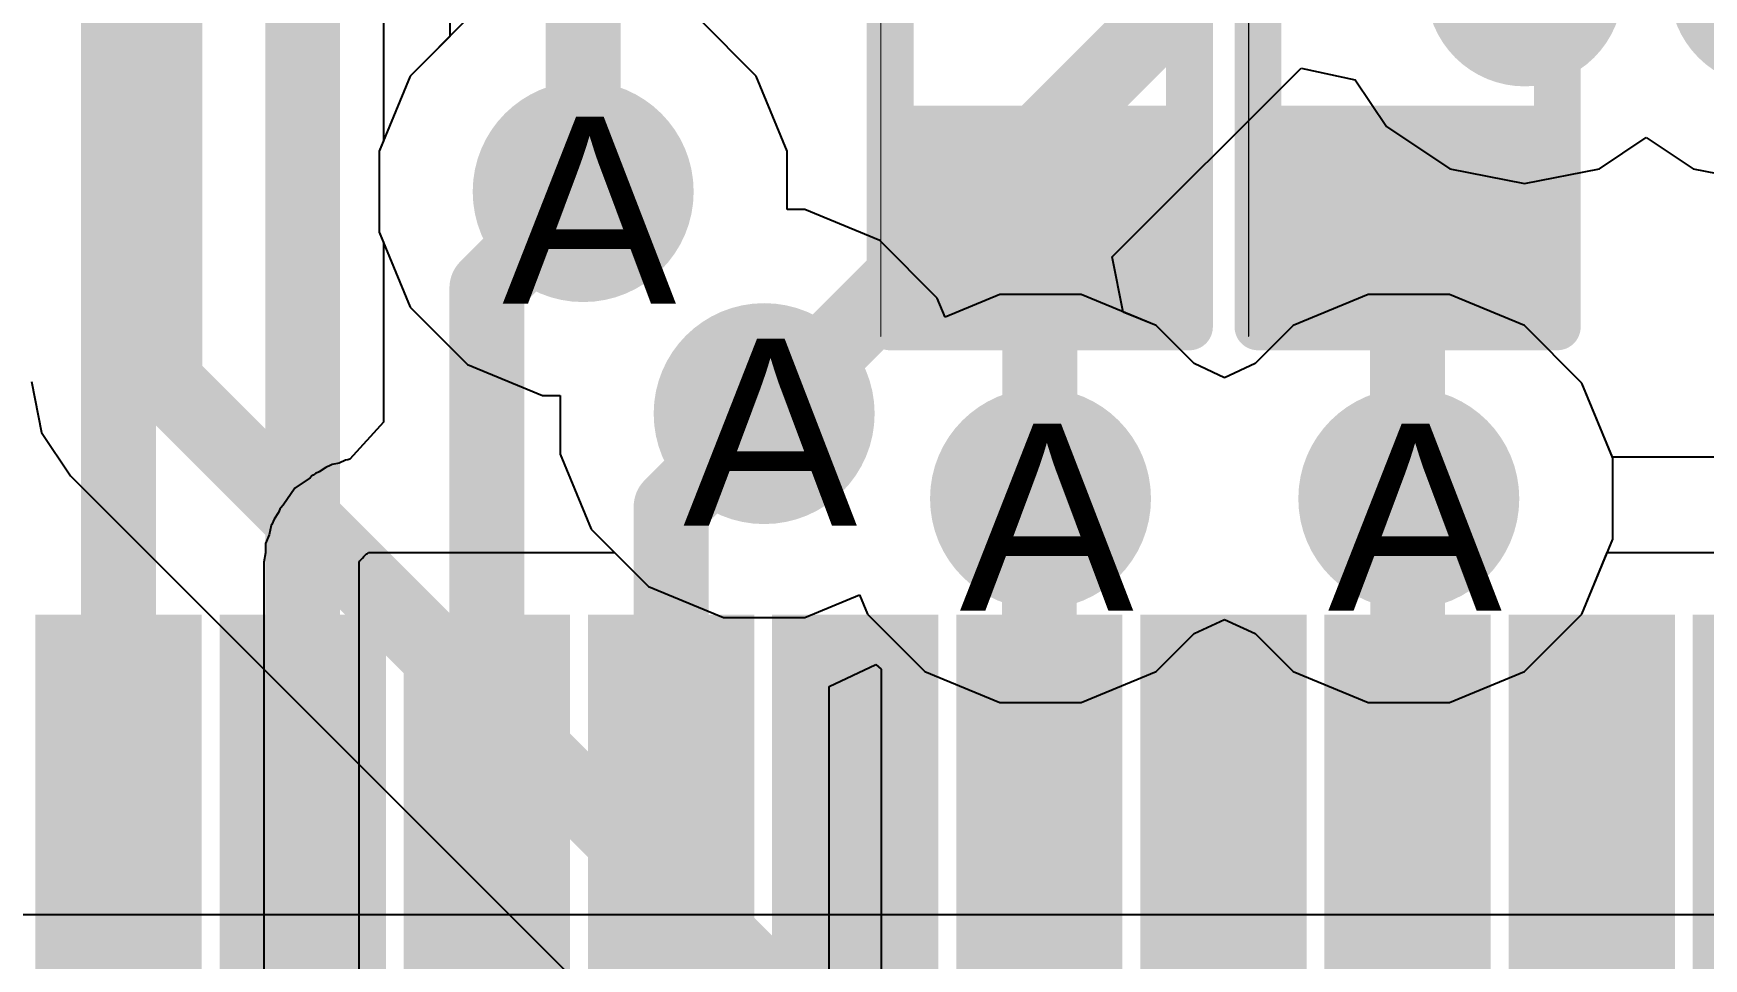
# Model space of a CAD drawing. Header units: inches. Extents: x 0 to 5271, y 0 to 5417.
# Drawn here: x 50.053 to 54.588, y 79.542 to 82.055 of the extents above; entities that cross this region are included whole.
import ezdxf

# ---------------------------------------------------------------- set-up
doc = ezdxf.new("R2010")
doc.units = ezdxf.units.IN
for name, color, linetype in [('Bottom Layer', 5, 'Continuous'), ('Bottom Overlay', 54, 'Continuous'), ('Bottom Paste', 16, 'Continuous'), ('Bottom Solder', 6, 'Continuous'), ('Drill Drawing', 1, 'Continuous'), ('L2_GND1', 16, 'Continuous'), ('L3_SIG1', 76, 'Continuous'), ('L4_PWR', 90, 'Continuous'), ('L5_GND2', 156, 'Continuous'), ('L6_SIG2', 130, 'Continuous'), ('L7_GND3', 216, 'Continuous'), ('Top Layer', 1, 'Continuous'), ('Top Paste', 8, 'Continuous'), ('Top Solder', 216, 'Continuous'), ('Via Holes', 16, 'Continuous')]:
    doc.layers.add(name, color=color, linetype=linetype)
doc.styles.add('Arial', font='', dxfattribs={"height": 0.2})
doc.styles.get('Arial').set_extended_font_data('Arial')

# ---------------------------------------------------------------- blocks, each defined once
blk = doc.blocks.new('AS0B826_S78B_7H_23')
at = {"layer": 'Top Layer'}
for points in [[(-23.9253, 26.381), (-23.5753, 26.381), (-23.5753, 24.381), (-23.9253, 24.381)], [(-23.4252, 26.381), (-23.0752, 26.381), (-23.0752, 24.381), (-23.4252, 24.381)], [(-22.9254, 26.381), (-22.5754, 26.381), (-22.5754, 24.381), (-22.9254, 24.381)], [(-22.4252, 26.381), (-22.0752, 26.381), (-22.0752, 24.381), (-22.4252, 24.381)], [(-21.9254, 26.381), (-21.5754, 26.381), (-21.5754, 24.381), (-21.9254, 24.381)], [(-21.4252, 26.381), (-21.0752, 26.381), (-21.0752, 24.381), (-21.4252, 24.381)], [(-20.9254, 26.381), (-20.5754, 26.381), (-20.5754, 24.381), (-20.9254, 24.381)], [(-20.4252, 26.381), (-20.0752, 26.381), (-20.0752, 24.381), (-20.4252, 24.381)], [(-19.9254, 26.381), (-19.5754, 26.381), (-19.5754, 24.381), (-19.9254, 24.381)]]:
    blk.add_hatch(color=1, dxfattribs=at).paths.add_polyline_path(points)
at = {"layer": 'Top Paste'}
for points in [[(-23.9253, 26.381), (-23.5753, 26.381), (-23.5753, 24.381), (-23.9253, 24.381)], [(-23.4252, 26.381), (-23.0752, 26.381), (-23.0752, 24.381), (-23.4252, 24.381)], [(-22.9254, 26.381), (-22.5754, 26.381), (-22.5754, 24.381), (-22.9254, 24.381)], [(-22.4252, 26.381), (-22.0752, 26.381), (-22.0752, 24.381), (-22.4252, 24.381)], [(-21.9254, 26.381), (-21.5754, 26.381), (-21.5754, 24.381), (-21.9254, 24.381)], [(-21.4252, 26.381), (-21.0752, 26.381), (-21.0752, 24.381), (-21.4252, 24.381)], [(-20.9254, 26.381), (-20.5754, 26.381), (-20.5754, 24.381), (-20.9254, 24.381)], [(-20.4252, 26.381), (-20.0752, 26.381), (-20.0752, 24.381), (-20.4252, 24.381)], [(-19.9254, 26.381), (-19.5754, 26.381), (-19.5754, 24.381), (-19.9254, 24.381)]]:
    blk.add_hatch(color=8, dxfattribs=at).paths.add_polyline_path(points)
at = {"layer": 'Top Solder'}
for points in [[(-23.9761, 26.4318), (-23.5245, 26.4318), (-23.5245, 24.3302), (-23.9761, 24.3302)], [(-23.476, 26.4318), (-23.0244, 26.4318), (-23.0244, 24.3302), (-23.476, 24.3302)], [(-22.9762, 26.4318), (-22.5246, 26.4318), (-22.5246, 24.3302), (-22.9762, 24.3302)], [(-22.476, 26.4318), (-22.0244, 26.4318), (-22.0244, 24.3302), (-22.476, 24.3302)], [(-21.9762, 26.4318), (-21.5246, 26.4318), (-21.5246, 24.3302), (-21.9762, 24.3302)], [(-21.476, 26.4318), (-21.0244, 26.4318), (-21.0244, 24.3302), (-21.476, 24.3302)], [(-20.9762, 26.4318), (-20.5246, 26.4318), (-20.5246, 24.3302), (-20.9762, 24.3302)], [(-20.476, 26.4318), (-20.0244, 26.4318), (-20.0244, 24.3302), (-20.476, 24.3302)], [(-19.9762, 26.4318), (-19.5246, 26.4318), (-19.5246, 24.3302), (-19.9762, 24.3302)], [(-19.476, 26.4318), (-19.0244, 26.4318), (-19.0244, 24.3302), (-19.476, 24.3302)]]:
    blk.add_hatch(color=216, dxfattribs=at).paths.add_polyline_path(points)
blk = doc.blocks.new('R___0402_B_62')
at = {"layer": 'Bottom Layer'}
for points in [[(-0.2413, 0.3175), (-0.2413, -0.3175), (-0.6985, -0.3175), (-0.6985, 0.3175)], [(0.6985, 0.3175), (0.6985, -0.3175), (0.2413, -0.3175), (0.2413, 0.3175)]]:
    blk.add_hatch(color=5, dxfattribs=at).paths.add_polyline_path(points)
at = {"layer": 'Bottom Paste'}
for points in [[(-0.2413, 0.3175), (-0.2413, -0.3175), (-0.6985, -0.3175), (-0.6985, 0.3175)], [(0.6985, 0.3175), (0.6985, -0.3175), (0.2413, -0.3175), (0.2413, 0.3175)]]:
    blk.add_hatch(color=16, dxfattribs=at).paths.add_polyline_path(points)
at = {"layer": 'Bottom Solder'}
for points in [[(-0.1863, 0.3725), (-0.1863, -0.3725), (-0.7535, -0.3725), (-0.7535, 0.3725)], [(0.7535, 0.3725), (0.7535, -0.3725), (0.1863, -0.3725), (0.1863, 0.3725)]]:
    blk.add_hatch(color=6, dxfattribs=at).paths.add_polyline_path(points)
at = {"layer": 'Bottom Overlay'}
for points in [[(-0.7874, 0.4064, 0.127, 0.127, 0), (-0.7874, -0.4064, 0.127, 0.127, 0)], [(-0.7874, 0.4064, 0.127, 0.127, 0), (0.7874, 0.4064, 0.127, 0.127, 0)], [(0.7874, 0.4064, 0.127, 0.127, 0), (0.7874, -0.4064, 0.127, 0.127, 0)], [(-0.8128, 0.4318, 0.00323, 0.00323, 0), (0.8128, 0.4318, 0.00323, 0.00323, 0)], [(-0.7874, -0.4064, 0.127, 0.127, 0), (0.7874, -0.4064, 0.127, 0.127, 0)]]:
    blk.add_lwpolyline(points, format="xyseb", dxfattribs=at)
for points in [[(-0.8191, 0.4064, 0.0635, 0.0635, 1), (-0.7556, 0.4064, 0.0635, 0.0635, 1)], [(-0.8191, 0.4064, 0.0635, 0.0635, 1), (-0.7556, 0.4064, 0.0635, 0.0635, 1)], [(0.7557, 0.4064, 0.0635, 0.0635, 1), (0.8192, 0.4064, 0.0635, 0.0635, 1)], [(0.7557, 0.4064, 0.0635, 0.0635, 1), (0.8192, 0.4064, 0.0635, 0.0635, 1)], [(-0.8136, 0.4318, 0.00161, 0.00161, 1), (-0.812, 0.4318, 0.00161, 0.00161, 1)], [(0.812, 0.4318, 0.00161, 0.00161, 1), (0.8136, 0.4318, 0.00161, 0.00161, 1)], [(-0.8191, -0.4064, 0.0635, 0.0635, 1), (-0.7556, -0.4064, 0.0635, 0.0635, 1)], [(-0.8191, -0.4064, 0.0635, 0.0635, 1), (-0.7556, -0.4064, 0.0635, 0.0635, 1)], [(0.7557, -0.4064, 0.0635, 0.0635, 1), (0.8192, -0.4064, 0.0635, 0.0635, 1)], [(0.7557, -0.4064, 0.0635, 0.0635, 1), (0.8192, -0.4064, 0.0635, 0.0635, 1)]]:
    blk.add_lwpolyline(points, format="xyseb", close=True, dxfattribs=at)
blk = doc.blocks.new('R___0402_B_64')
at = {"layer": 'Bottom Layer'}
for points in [[(-0.2413, 0.3175), (-0.2413, -0.3175), (-0.6985, -0.3175), (-0.6985, 0.3175)], [(0.6985, 0.3175), (0.6985, -0.3175), (0.2413, -0.3175), (0.2413, 0.3175)]]:
    blk.add_hatch(color=5, dxfattribs=at).paths.add_polyline_path(points)
at = {"layer": 'Bottom Paste'}
for points in [[(-0.2413, 0.3175), (-0.2413, -0.3175), (-0.6985, -0.3175), (-0.6985, 0.3175)], [(0.6985, 0.3175), (0.6985, -0.3175), (0.2413, -0.3175), (0.2413, 0.3175)]]:
    blk.add_hatch(color=16, dxfattribs=at).paths.add_polyline_path(points)
at = {"layer": 'Bottom Solder'}
for points in [[(-0.1863, 0.3725), (-0.1863, -0.3725), (-0.7535, -0.3725), (-0.7535, 0.3725)], [(0.7535, 0.3725), (0.7535, -0.3725), (0.1863, -0.3725), (0.1863, 0.3725)]]:
    blk.add_hatch(color=6, dxfattribs=at).paths.add_polyline_path(points)
at = {"layer": 'Bottom Overlay'}
for points in [[(-0.7874, 0.4064, 0.127, 0.127, 0), (-0.7874, -0.4064, 0.127, 0.127, 0)], [(-0.7874, 0.4064, 0.127, 0.127, 0), (0.7874, 0.4064, 0.127, 0.127, 0)], [(0.7874, 0.4064, 0.127, 0.127, 0), (0.7874, -0.4064, 0.127, 0.127, 0)], [(-0.8128, 0.4318, 0.00323, 0.00323, 0), (0.8128, 0.4318, 0.00323, 0.00323, 0)], [(-0.7874, -0.4064, 0.127, 0.127, 0), (0.7874, -0.4064, 0.127, 0.127, 0)]]:
    blk.add_lwpolyline(points, format="xyseb", dxfattribs=at)
for points in [[(-0.8191, 0.4064, 0.0635, 0.0635, 1), (-0.7556, 0.4064, 0.0635, 0.0635, 1)], [(-0.8191, 0.4064, 0.0635, 0.0635, 1), (-0.7556, 0.4064, 0.0635, 0.0635, 1)], [(0.7557, 0.4064, 0.0635, 0.0635, 1), (0.8192, 0.4064, 0.0635, 0.0635, 1)], [(0.7557, 0.4064, 0.0635, 0.0635, 1), (0.8192, 0.4064, 0.0635, 0.0635, 1)], [(-0.8136, 0.4318, 0.00161, 0.00161, 1), (-0.812, 0.4318, 0.00161, 0.00161, 1)], [(0.812, 0.4318, 0.00161, 0.00161, 1), (0.8136, 0.4318, 0.00161, 0.00161, 1)], [(-0.8191, -0.4064, 0.0635, 0.0635, 1), (-0.7556, -0.4064, 0.0635, 0.0635, 1)], [(-0.8191, -0.4064, 0.0635, 0.0635, 1), (-0.7556, -0.4064, 0.0635, 0.0635, 1)], [(0.7557, -0.4064, 0.0635, 0.0635, 1), (0.8192, -0.4064, 0.0635, 0.0635, 1)], [(0.7557, -0.4064, 0.0635, 0.0635, 1), (0.8192, -0.4064, 0.0635, 0.0635, 1)]]:
    blk.add_lwpolyline(points, format="xyseb", close=True, dxfattribs=at)

msp = doc.modelspace()

# ---------------------------------------------------------------- hatches: boundary and pattern name
at = {"layer": 'Bottom Layer'}
h = msp.add_hatch(color=5, dxfattribs=at)
edge = h.paths.add_edge_path()
edge.add_arc((51.5456, 81.6254), 0.3, 0, 360)
h = msp.add_hatch(color=5, dxfattribs=at)
edge = h.paths.add_edge_path()
edge.add_arc((52.037, 81.0225), 0.3, 0, 360)
h = msp.add_hatch(color=5, dxfattribs=at)
edge = h.paths.add_edge_path()
edge.add_arc((52.7874, 80.7917), 0.3, 0, 360)
h = msp.add_hatch(color=5, dxfattribs=at)
edge = h.paths.add_edge_path()
edge.add_arc((53.7874, 80.7917), 0.3, 0, 360)
at = {"layer": 'L2_GND1'}
h = msp.add_hatch(color=16, dxfattribs=at)
edge = h.paths.add_edge_path()
edge.add_arc((51.5456, 81.6254), 0.3, 0, 360)
h = msp.add_hatch(color=16, dxfattribs=at)
edge = h.paths.add_edge_path()
edge.add_arc((52.037, 81.0225), 0.3, 0, 360)
h = msp.add_hatch(color=16, dxfattribs=at)
edge = h.paths.add_edge_path()
edge.add_arc((52.7874, 80.7917), 0.3, 0, 360)
h = msp.add_hatch(color=16, dxfattribs=at)
edge = h.paths.add_edge_path()
edge.add_arc((53.7874, 80.7917), 0.3, 0, 360)
at = {"layer": 'L3_SIG1'}
h = msp.add_hatch(color=76, dxfattribs=at)
edge = h.paths.add_edge_path()
edge.add_arc((51.5456, 81.6254), 0.3, 0, 360)
h = msp.add_hatch(color=76, dxfattribs=at)
edge = h.paths.add_edge_path()
edge.add_arc((52.037, 81.0225), 0.3, 0, 360)
h = msp.add_hatch(color=76, dxfattribs=at)
edge = h.paths.add_edge_path()
edge.add_arc((52.7874, 80.7917), 0.3, 0, 360)
h = msp.add_hatch(color=76, dxfattribs=at)
edge = h.paths.add_edge_path()
edge.add_arc((53.7874, 80.7917), 0.3, 0, 360)
at = {"layer": 'L4_PWR'}
h = msp.add_hatch(color=90, dxfattribs=at)
edge = h.paths.add_edge_path()
edge.add_arc((51.5456, 81.6254), 0.3, 0, 360)
h = msp.add_hatch(color=90, dxfattribs=at)
edge = h.paths.add_edge_path()
edge.add_arc((52.037, 81.0225), 0.3, 0, 360)
h = msp.add_hatch(color=90, dxfattribs=at)
edge = h.paths.add_edge_path()
edge.add_arc((52.7874, 80.7917), 0.3, 0, 360)
h = msp.add_hatch(color=90, dxfattribs=at)
edge = h.paths.add_edge_path()
edge.add_arc((53.7874, 80.7917), 0.3, 0, 360)
at = {"layer": 'L5_GND2'}
h = msp.add_hatch(color=156, dxfattribs=at)
edge = h.paths.add_edge_path()
edge.add_arc((51.5456, 81.6254), 0.3, 0, 360)
h = msp.add_hatch(color=156, dxfattribs=at)
edge = h.paths.add_edge_path()
edge.add_arc((52.037, 81.0225), 0.3, 0, 360)
h = msp.add_hatch(color=156, dxfattribs=at)
edge = h.paths.add_edge_path()
edge.add_arc((52.7874, 80.7917), 0.3, 0, 360)
h = msp.add_hatch(color=156, dxfattribs=at)
edge = h.paths.add_edge_path()
edge.add_arc((53.7874, 80.7917), 0.3, 0, 360)
at = {"layer": 'L6_SIG2'}
h = msp.add_hatch(color=130, dxfattribs=at)
edge = h.paths.add_edge_path()
edge.add_arc((51.5456, 81.6254), 0.3, 0, 360)
h = msp.add_hatch(color=130, dxfattribs=at)
edge = h.paths.add_edge_path()
edge.add_arc((52.037, 81.0225), 0.3, 0, 360)
h = msp.add_hatch(color=130, dxfattribs=at)
edge = h.paths.add_edge_path()
edge.add_arc((52.7874, 80.7917), 0.3, 0, 360)
h = msp.add_hatch(color=130, dxfattribs=at)
edge = h.paths.add_edge_path()
edge.add_arc((53.7874, 80.7917), 0.3, 0, 360)
at = {"layer": 'L7_GND3'}
h = msp.add_hatch(color=216, dxfattribs=at)
edge = h.paths.add_edge_path()
edge.add_arc((51.5456, 81.6254), 0.3, 0, 360)
h = msp.add_hatch(color=216, dxfattribs=at)
edge = h.paths.add_edge_path()
edge.add_arc((52.037, 81.0225), 0.3, 0, 360)
h = msp.add_hatch(color=216, dxfattribs=at)
edge = h.paths.add_edge_path()
edge.add_arc((52.7874, 80.7917), 0.3, 0, 360)
h = msp.add_hatch(color=216, dxfattribs=at)
edge = h.paths.add_edge_path()
edge.add_arc((53.7874, 80.7917), 0.3, 0, 360)
at = {"layer": 'Top Layer'}
h = msp.add_hatch(color=1, dxfattribs=at)
edge = h.paths.add_edge_path()
edge.add_arc((51.5456, 81.6254), 0.3, 0, 360)
h = msp.add_hatch(color=1, dxfattribs=at)
edge = h.paths.add_edge_path()
edge.add_arc((52.037, 81.0225), 0.3, 0, 360)
h = msp.add_hatch(color=1, dxfattribs=at)
edge = h.paths.add_edge_path()
edge.add_arc((52.7874, 80.7917), 0.3, 0, 360)
h = msp.add_hatch(color=1, dxfattribs=at)
edge = h.paths.add_edge_path()
edge.add_arc((53.7874, 80.7917), 0.3, 0, 360)
at = {"layer": 'Via Holes'}
h = msp.add_hatch(color=7, dxfattribs=at)
edge = h.paths.add_edge_path()
edge.add_arc((51.5456, 81.6254), 0.15, 0, 360)
h = msp.add_hatch(color=7, dxfattribs=at)
edge = h.paths.add_edge_path()
edge.add_arc((52.037, 81.0225), 0.15, 0, 360)
h = msp.add_hatch(color=7, dxfattribs=at)
edge = h.paths.add_edge_path()
edge.add_arc((52.7874, 80.7917), 0.15, 0, 360)
h = msp.add_hatch(color=7, dxfattribs=at)
edge = h.paths.add_edge_path()
edge.add_arc((53.7874, 80.7917), 0.15, 0, 360)

# ---------------------------------------------------------------- linework, layer by layer
at = {"layer": 'Bottom Layer'}
for p, q in [((50.0473, 81.11), (50.0749, 80.9712)), ((50.0749, 80.9712), (50.1535, 80.8536)), ((50.1535, 80.8536), (51.8796, 79.1275))]:
    msp.add_line(p, q, dxfattribs=at)
for points in [[(50.4099, 81.11, 0.2032, 0.2032, 0), (50.4099, 82.9836, 0.2032, 0.2032, 0)], [(52.7855, 80.7663, 0.2032, 0.2032, 0), (52.7855, 81.5755, 0.2032, 0.2032, 0)], [(53.7841, 80.7663, 0.2032, 0.2032, 0), (53.7841, 81.5755, 0.2032, 0.2032, 0)], [(50.4099, 81.11, 0.2032, 0.2032, 0), (52.2422, 79.2777, 0.2032, 0.2032, 0)], [(52.7855, 80.7663, 0.2032, 0.2032, 0), (52.7874, 80.7663, 0.2032, 0.2032, 0)], [(53.7841, 80.7663, 0.2032, 0.2032, 0), (53.7874, 80.7663, 0.2032, 0.2032, 0)]]:
    msp.add_lwpolyline(points, format="xyseb", dxfattribs=at)
for points in [[(52.7347, 81.5755, 0.1016, 0.1016, 1), (52.8363, 81.5755, 0.1016, 0.1016, 1)], [(53.7333, 81.5755, 0.1016, 0.1016, 1), (53.8349, 81.5755, 0.1016, 0.1016, 1)], [(50.3591, 81.11, 0.1016, 0.1016, 1), (50.4607, 81.11, 0.1016, 0.1016, 1)], [(50.3591, 81.11, 0.1016, 0.1016, 1), (50.4607, 81.11, 0.1016, 0.1016, 1)], [(52.7347, 80.7663, 0.1016, 0.1016, 1), (52.8363, 80.7663, 0.1016, 0.1016, 1)], [(52.7347, 80.7663, 0.1016, 0.1016, 1), (52.8363, 80.7663, 0.1016, 0.1016, 1)], [(52.7366, 80.7663, 0.1016, 0.1016, 1), (52.8382, 80.7663, 0.1016, 0.1016, 1)], [(53.7333, 80.7663, 0.1016, 0.1016, 1), (53.8349, 80.7663, 0.1016, 0.1016, 1)], [(53.7333, 80.7663, 0.1016, 0.1016, 1), (53.8349, 80.7663, 0.1016, 0.1016, 1)], [(53.7366, 80.7663, 0.1016, 0.1016, 1), (53.8382, 80.7663, 0.1016, 0.1016, 1)]]:
    msp.add_lwpolyline(points, format="xyseb", close=True, dxfattribs=at)
at = {"layer": 'L2_GND1'}
for p, q in [((51.2318, 82.0951), (51.076, 81.9393)), ((52.0153, 81.9393), (51.8595, 82.0951)), ((51.076, 81.9393), (50.9916, 81.7356)), ((52.0996, 81.7356), (52.0153, 81.9393)), ((50.9916, 81.7356), (50.9916, 81.5152)), ((52.0996, 81.5765), (52.0996, 81.7356)), ((52.1472, 81.5765), (52.0996, 81.5765)), ((52.3508, 81.4922), (52.1472, 81.5765)), ((50.9916, 81.5152), (51.076, 81.3116)), ((52.5067, 81.3363), (52.3508, 81.4922)), ((52.5283, 81.284), (52.5067, 81.3363)), ((52.6772, 81.3457), (52.5283, 81.284)), ((52.8976, 81.3457), (52.6772, 81.3457)), ((53.1013, 81.2614), (52.8976, 81.3457)), ((53.6772, 81.3457), (53.4736, 81.2614)), ((53.8976, 81.3457), (53.6772, 81.3457)), ((54.1013, 81.2614), (53.8976, 81.3457)), ((51.076, 81.3116), (51.2318, 81.1558)), ((53.2045, 81.1582), (53.1013, 81.2614)), ((53.4736, 81.2614), (53.3704, 81.1582)), ((54.2571, 81.1055), (54.1013, 81.2614)), ((51.2318, 81.1558), (51.4354, 81.0714)), ((53.2874, 81.1196), (53.2045, 81.1582)), ((53.3704, 81.1582), (53.2874, 81.1196)), ((54.3414, 80.9019), (54.2571, 81.1055)), ((51.4354, 81.0714), (51.483, 81.0714)), ((51.483, 81.0714), (51.483, 80.9123)), ((51.483, 80.9123), (51.5673, 80.7087)), ((54.3414, 80.6815), (54.3414, 80.9019)), ((51.5673, 80.7087), (51.7232, 80.5528)), ((54.2571, 80.4779), (54.3414, 80.6815)), ((51.7232, 80.5528), (51.9268, 80.4685)), ((52.1472, 80.4685), (52.2961, 80.5302)), ((52.2961, 80.5302), (52.3178, 80.4779)), ((51.9268, 80.4685), (52.1472, 80.4685)), ((52.3178, 80.4779), (52.4736, 80.3221)), ((53.2045, 80.4253), (53.2874, 80.4638)), ((53.2874, 80.4638), (53.3704, 80.4253)), ((54.1013, 80.3221), (54.2571, 80.4779)), ((53.1013, 80.3221), (53.2045, 80.4253)), ((53.3704, 80.4253), (53.4736, 80.3221)), ((52.4736, 80.3221), (52.6772, 80.2377)), ((52.8976, 80.2377), (53.1013, 80.3221)), ((53.4736, 80.3221), (53.6772, 80.2377)), ((53.8976, 80.2377), (54.1013, 80.3221)), ((52.6772, 80.2377), (52.8976, 80.2377)), ((53.6772, 80.2377), (53.8976, 80.2377)), ((62.6618, 79.6614), (32.1034, 79.6614))]:
    msp.add_line(p, q, dxfattribs=at)
at = {"layer": 'L3_SIG1'}
for p, q in [((51.2318, 82.0951), (51.076, 81.9393)), ((52.0153, 81.9393), (51.8595, 82.0951)), ((51.076, 81.9393), (50.9916, 81.7356)), ((52.0996, 81.7356), (52.0153, 81.9393)), ((50.9916, 81.7356), (50.9916, 81.5152)), ((52.0996, 81.5765), (52.0996, 81.7356)), ((52.1472, 81.5765), (52.0996, 81.5765)), ((52.3508, 81.4922), (52.1472, 81.5765)), ((50.9916, 81.5152), (51.076, 81.3116)), ((52.5067, 81.3363), (52.3508, 81.4922)), ((52.5283, 81.284), (52.5067, 81.3363)), ((52.6772, 81.3457), (52.5283, 81.284)), ((52.8976, 81.3457), (52.6772, 81.3457)), ((53.1013, 81.2614), (52.8976, 81.3457)), ((53.6772, 81.3457), (53.4736, 81.2614)), ((53.8976, 81.3457), (53.6772, 81.3457)), ((54.1013, 81.2614), (53.8976, 81.3457)), ((51.076, 81.3116), (51.2318, 81.1558)), ((53.2045, 81.1582), (53.1013, 81.2614)), ((53.4736, 81.2614), (53.3704, 81.1582)), ((54.2571, 81.1055), (54.1013, 81.2614)), ((51.2318, 81.1558), (51.4354, 81.0714)), ((53.2874, 81.1196), (53.2045, 81.1582)), ((53.3704, 81.1582), (53.2874, 81.1196)), ((54.3414, 80.9019), (54.2571, 81.1055)), ((51.4354, 81.0714), (51.483, 81.0714)), ((51.483, 81.0714), (51.483, 80.9123)), ((51.483, 80.9123), (51.5673, 80.7087)), ((54.3414, 80.6815), (54.3414, 80.9019)), ((51.5673, 80.7087), (51.7232, 80.5528)), ((54.2571, 80.4779), (54.3414, 80.6815)), ((51.7232, 80.5528), (51.9268, 80.4685)), ((52.1472, 80.4685), (52.2961, 80.5302)), ((52.2961, 80.5302), (52.3178, 80.4779)), ((51.9268, 80.4685), (52.1472, 80.4685)), ((52.3178, 80.4779), (52.4736, 80.3221)), ((53.2045, 80.4253), (53.2874, 80.4638)), ((53.2874, 80.4638), (53.3704, 80.4253)), ((54.1013, 80.3221), (54.2571, 80.4779)), ((53.1013, 80.3221), (53.2045, 80.4253)), ((53.3704, 80.4253), (53.4736, 80.3221)), ((52.4736, 80.3221), (52.6772, 80.2377)), ((52.8976, 80.2377), (53.1013, 80.3221)), ((53.4736, 80.3221), (53.6772, 80.2377)), ((53.8976, 80.2377), (54.1013, 80.3221)), ((52.6772, 80.2377), (52.8976, 80.2377)), ((53.6772, 80.2377), (53.8976, 80.2377))]:
    msp.add_line(p, q, dxfattribs=at)
at = {"layer": 'L4_PWR'}
for p, q in [((51.0032, 82.6365), (51.0032, 81.7635)), ((52.0153, 81.9393), (51.8595, 82.0951)), ((52.0996, 81.7356), (52.0153, 81.9393)), ((51.0032, 81.7635), (50.9916, 81.7356)), ((50.9916, 81.7356), (50.9916, 81.5152)), ((52.0996, 81.5765), (52.0996, 81.7356)), ((52.1472, 81.5765), (52.0996, 81.5765)), ((52.3508, 81.4922), (52.1472, 81.5765)), ((50.9916, 81.5152), (51.0032, 81.4873)), ((51.0032, 81.4873), (51.0032, 80.999)), ((52.5067, 81.3363), (52.3508, 81.4922)), ((52.5283, 81.284), (52.5067, 81.3363)), ((52.6772, 81.3457), (52.5283, 81.284)), ((52.8976, 81.3457), (52.6772, 81.3457)), ((53.1013, 81.2614), (52.8976, 81.3457)), ((53.6772, 81.3457), (53.4736, 81.2614)), ((53.8976, 81.3457), (53.6772, 81.3457)), ((54.1013, 81.2614), (53.8976, 81.3457)), ((53.2045, 81.1582), (53.1013, 81.2614)), ((53.4736, 81.2614), (53.3704, 81.1582)), ((54.2571, 81.1055), (54.1013, 81.2614)), ((53.2874, 81.1196), (53.2045, 81.1582)), ((53.3704, 81.1582), (53.2874, 81.1196)), ((54.3406, 80.904), (54.2571, 81.1055)), ((51.0032, 80.999), (50.9124, 80.899)), ((50.8283, 80.8642), (50.8191, 80.8603)), ((50.8464, 80.8762), (50.8283, 80.8642)), ((50.8607, 80.8821), (50.8464, 80.8762)), ((50.8638, 80.8843), (50.8607, 80.8821)), ((50.8607, 80.8821), (50.8607, 80.8821)), ((50.8827, 80.888), (50.8638, 80.8843)), ((50.9001, 80.8962), (50.8827, 80.888)), ((50.9065, 80.8966), (50.9001, 80.8962)), ((50.9001, 80.8962), (50.9001, 80.8962)), ((50.9124, 80.899), (50.9065, 80.8966)), ((55.2341, 80.904), (54.3406, 80.904)), ((50.7623, 80.8201), (50.7313, 80.7736)), ((50.7624, 80.8201), (50.7623, 80.8201)), ((50.8042, 80.848), (50.7624, 80.8201)), ((50.7624, 80.8201), (50.7624, 80.8201)), ((50.8088, 80.8531), (50.8042, 80.848)), ((50.8126, 80.8549), (50.8088, 80.8531)), ((50.8159, 80.8582), (50.8126, 80.8549)), ((50.8191, 80.8603), (50.8159, 80.8582)), ((50.7313, 80.7736), (50.7242, 80.7665)), ((50.7062, 80.7361), (50.7003, 80.7218)), ((50.7183, 80.7541), (50.7062, 80.7361)), ((50.7221, 80.7633), (50.7183, 80.7541)), ((50.7242, 80.7665), (50.7221, 80.7633)), ((50.6932, 80.6936), (50.6834, 80.67)), ((50.6982, 80.7186), (50.6932, 80.6936)), ((50.7003, 80.7218), (50.6982, 80.7186)), ((50.7003, 80.7218), (50.7003, 80.7218)), ((50.6834, 80.6445), (50.6785, 80.6195)), ((50.6834, 80.67), (50.6834, 80.6445)), ((50.9466, 80.6297), (50.9497, 80.6344)), ((50.9497, 80.6344), (50.9572, 80.6418)), ((50.9572, 80.6418), (50.9598, 80.6429)), ((50.9598, 80.6429), (50.9629, 80.645)), ((50.9629, 80.645), (50.9629, 80.645)), ((50.9629, 80.645), (51.631, 80.645)), ((51.631, 80.645), (51.7232, 80.5528)), ((54.2571, 80.4779), (54.3263, 80.645)), ((54.3263, 80.645), (55.2484, 80.645)), ((50.6785, 80.6195), (50.6785, 78.5284)), ((50.9374, 80.6195), (50.9395, 80.6226)), ((50.9374, 78.5284), (50.9374, 80.6195)), ((50.9395, 80.6226), (50.9466, 80.6297)), ((50.9395, 80.6226), (50.9395, 80.6226)), ((51.7232, 80.5528), (51.9268, 80.4685)), ((52.1472, 80.4685), (52.2961, 80.5302)), ((52.2961, 80.5302), (52.3178, 80.4779)), ((51.9268, 80.4685), (52.1472, 80.4685)), ((52.3178, 80.4779), (52.4736, 80.3221)), ((53.2045, 80.4253), (53.2874, 80.4638)), ((53.2874, 80.4638), (53.3704, 80.4253)), ((54.1013, 80.3221), (54.2571, 80.4779)), ((53.1013, 80.3221), (53.2045, 80.4253)), ((53.3704, 80.4253), (53.4736, 80.3221)), ((52.4736, 80.3221), (52.6772, 80.2377)), ((52.8976, 80.2377), (53.1013, 80.3221)), ((53.4736, 80.3221), (53.6772, 80.2377)), ((53.8976, 80.2377), (54.1013, 80.3221)), ((52.6772, 80.2377), (52.8976, 80.2377)), ((53.6772, 80.2377), (53.8976, 80.2377))]:
    msp.add_line(p, q, dxfattribs=at)
at = {"layer": 'L5_GND2'}
for p, q in [((51.2318, 82.0951), (51.076, 81.9393)), ((52.0153, 81.9393), (51.8595, 82.0951)), ((51.076, 81.9393), (50.9916, 81.7356)), ((52.0996, 81.7356), (52.0153, 81.9393)), ((50.9916, 81.7356), (50.9916, 81.5152)), ((52.0996, 81.5765), (52.0996, 81.7356)), ((52.1472, 81.5765), (52.0996, 81.5765)), ((52.3508, 81.4922), (52.1472, 81.5765)), ((50.9916, 81.5152), (51.076, 81.3116)), ((52.5067, 81.3363), (52.3508, 81.4922)), ((52.5283, 81.284), (52.5067, 81.3363)), ((52.6772, 81.3457), (52.5283, 81.284)), ((52.8976, 81.3457), (52.6772, 81.3457)), ((53.1013, 81.2614), (52.8976, 81.3457)), ((53.6772, 81.3457), (53.4736, 81.2614)), ((53.8976, 81.3457), (53.6772, 81.3457)), ((54.1013, 81.2614), (53.8976, 81.3457)), ((51.076, 81.3116), (51.2318, 81.1558)), ((53.2045, 81.1582), (53.1013, 81.2614)), ((53.4736, 81.2614), (53.3704, 81.1582)), ((54.2571, 81.1055), (54.1013, 81.2614)), ((51.2318, 81.1558), (51.4354, 81.0714)), ((53.2874, 81.1196), (53.2045, 81.1582)), ((53.3704, 81.1582), (53.2874, 81.1196)), ((54.3414, 80.9019), (54.2571, 81.1055)), ((51.4354, 81.0714), (51.483, 81.0714)), ((51.483, 81.0714), (51.483, 80.9123)), ((51.483, 80.9123), (51.5673, 80.7087)), ((54.3414, 80.6815), (54.3414, 80.9019)), ((51.5673, 80.7087), (51.7232, 80.5528)), ((54.2571, 80.4779), (54.3414, 80.6815)), ((51.7232, 80.5528), (51.9268, 80.4685)), ((52.1472, 80.4685), (52.2961, 80.5302)), ((52.2961, 80.5302), (52.3178, 80.4779)), ((51.9268, 80.4685), (52.1472, 80.4685)), ((52.3178, 80.4779), (52.4736, 80.3221)), ((53.2045, 80.4253), (53.2874, 80.4638)), ((53.2874, 80.4638), (53.3704, 80.4253)), ((54.1013, 80.3221), (54.2571, 80.4779)), ((53.1013, 80.3221), (53.2045, 80.4253)), ((53.3704, 80.4253), (53.4736, 80.3221)), ((52.4736, 80.3221), (52.6772, 80.2377)), ((52.8976, 80.2377), (53.1013, 80.3221)), ((53.4736, 80.3221), (53.6772, 80.2377)), ((53.8976, 80.2377), (54.1013, 80.3221)), ((52.6772, 80.2377), (52.8976, 80.2377)), ((53.6772, 80.2377), (53.8976, 80.2377))]:
    msp.add_line(p, q, dxfattribs=at)
at = {"layer": 'L6_SIG2'}
for p, q in [((51.1831, 82.887), (51.1831, 82.0463)), ((51.1831, 82.0463), (51.076, 81.9393)), ((52.9821, 81.4482), (53.4947, 81.9608)), ((53.4947, 81.9608), (53.6422, 81.9287)), ((51.076, 81.9393), (50.9916, 81.7356)), ((53.6422, 81.9287), (53.7266, 81.8025)), ((53.7266, 81.8025), (53.8988, 81.6874)), ((54.3052, 81.6874), (54.4322, 81.7723)), ((54.4322, 81.7723), (54.5592, 81.6874)), ((50.9916, 81.7356), (50.9916, 81.5152)), ((53.8988, 81.6874), (54.102, 81.647)), ((54.102, 81.647), (54.3052, 81.6874)), ((54.5592, 81.6874), (54.7573, 81.648)), ((50.9916, 81.5152), (51.076, 81.3116)), ((53.0119, 81.2984), (52.9821, 81.4482)), ((53.6772, 81.3457), (53.4736, 81.2614)), ((53.8976, 81.3457), (53.6772, 81.3457)), ((54.1013, 81.2614), (53.8976, 81.3457)), ((51.076, 81.3116), (51.2318, 81.1558)), ((53.1013, 81.2614), (53.0119, 81.2984)), ((53.2045, 81.1582), (53.1013, 81.2614)), ((53.4736, 81.2614), (53.3704, 81.1582)), ((54.2571, 81.1055), (54.1013, 81.2614)), ((51.2318, 81.1558), (51.4354, 81.0714)), ((53.2874, 81.1196), (53.2045, 81.1582)), ((53.3704, 81.1582), (53.2874, 81.1196)), ((54.3414, 80.9019), (54.2571, 81.1055)), ((51.4354, 81.0714), (51.483, 81.0714)), ((51.483, 81.0714), (51.483, 80.9123)), ((51.483, 80.9123), (51.5673, 80.7087)), ((54.3414, 80.6815), (54.3414, 80.9019)), ((51.5673, 80.7087), (51.7232, 80.5528)), ((54.2571, 80.4779), (54.3414, 80.6815)), ((51.7232, 80.5528), (51.9268, 80.4685)), ((52.1472, 80.4685), (52.2961, 80.5302)), ((52.2961, 80.5302), (52.3178, 80.4779)), ((51.9268, 80.4685), (52.1472, 80.4685)), ((52.3178, 80.4779), (52.4736, 80.3221)), ((53.2045, 80.4253), (53.2874, 80.4638)), ((53.2874, 80.4638), (53.3704, 80.4253)), ((54.1013, 80.3221), (54.2571, 80.4779)), ((53.1013, 80.3221), (53.2045, 80.4253)), ((53.3704, 80.4253), (53.4736, 80.3221)), ((52.4736, 80.3221), (52.6772, 80.2377)), ((52.8976, 80.2377), (53.1013, 80.3221)), ((53.4736, 80.3221), (53.6772, 80.2377)), ((53.8976, 80.2377), (54.1013, 80.3221)), ((52.6772, 80.2377), (52.8976, 80.2377)), ((53.6772, 80.2377), (53.8976, 80.2377))]:
    msp.add_line(p, q, dxfattribs=at)
for points in [[(51.5456, 81.6254, 0.2032, 0.2032, 0), (51.5456, 83.4926, 0.2032, 0.2032, 0)], [(52.069, 81.0479, 0.2032, 0.2032, 0), (53.4225, 82.4014, 0.2032, 0.2032, 0)], [(54.2671, 82.1779, 0.2032, 0.2032, -1), (53.9369, 82.1779, 0.2032, 0.2032, 0)], [(54.9275, 82.1779, 0.2032, 0.2032, -1), (54.5973, 82.1779, 0.2032, 0.2032, 0)], [(52.0624, 81.0479, 0.2032, 0.2032, 0), (52.069, 81.0479, 0.2032, 0.2032, 0)]]:
    msp.add_lwpolyline(points, format="xyseb", dxfattribs=at)
for points in [[(51.4948, 81.6254, 0.1016, 0.1016, 1), (51.5964, 81.6254, 0.1016, 0.1016, 1)], [(52.0116, 81.0479, 0.1016, 0.1016, 1), (52.1132, 81.0479, 0.1016, 0.1016, 1)], [(52.0182, 81.0479, 0.1016, 0.1016, 1), (52.1198, 81.0479, 0.1016, 0.1016, 1)], [(52.0182, 81.0479, 0.1016, 0.1016, 1), (52.1198, 81.0479, 0.1016, 0.1016, 1)]]:
    msp.add_lwpolyline(points, format="xyseb", close=True, dxfattribs=at)
at = {"layer": 'L7_GND3'}
for p, q in [((51.2318, 82.0951), (51.076, 81.9393)), ((52.0153, 81.9393), (51.8595, 82.0951)), ((51.076, 81.9393), (50.9916, 81.7356)), ((52.0996, 81.7356), (52.0153, 81.9393)), ((50.9916, 81.7356), (50.9916, 81.5152)), ((52.0996, 81.5765), (52.0996, 81.7356)), ((52.1472, 81.5765), (52.0996, 81.5765)), ((52.3508, 81.4922), (52.1472, 81.5765)), ((50.9916, 81.5152), (51.076, 81.3116)), ((52.5067, 81.3363), (52.3508, 81.4922)), ((52.5283, 81.284), (52.5067, 81.3363)), ((52.6772, 81.3457), (52.5283, 81.284)), ((52.8976, 81.3457), (52.6772, 81.3457)), ((53.1013, 81.2614), (52.8976, 81.3457)), ((53.6772, 81.3457), (53.4736, 81.2614)), ((53.8976, 81.3457), (53.6772, 81.3457)), ((54.1013, 81.2614), (53.8976, 81.3457)), ((51.076, 81.3116), (51.2318, 81.1558)), ((53.2045, 81.1582), (53.1013, 81.2614)), ((53.4736, 81.2614), (53.3704, 81.1582)), ((54.2571, 81.1055), (54.1013, 81.2614)), ((51.2318, 81.1558), (51.4354, 81.0714)), ((53.2874, 81.1196), (53.2045, 81.1582)), ((53.3704, 81.1582), (53.2874, 81.1196)), ((54.3414, 80.9019), (54.2571, 81.1055)), ((51.4354, 81.0714), (51.483, 81.0714)), ((51.483, 81.0714), (51.483, 80.9123)), ((51.483, 80.9123), (51.5673, 80.7087)), ((54.3414, 80.6815), (54.3414, 80.9019)), ((51.5673, 80.7087), (51.7232, 80.5528)), ((54.2571, 80.4779), (54.3414, 80.6815)), ((51.7232, 80.5528), (51.9268, 80.4685)), ((52.1472, 80.4685), (52.2961, 80.5302)), ((52.2961, 80.5302), (52.3178, 80.4779)), ((51.9268, 80.4685), (52.1472, 80.4685)), ((52.3178, 80.4779), (52.4736, 80.3221)), ((53.2045, 80.4253), (53.2874, 80.4638)), ((53.2874, 80.4638), (53.3704, 80.4253)), ((54.1013, 80.3221), (54.2571, 80.4779)), ((53.1013, 80.3221), (53.2045, 80.4253)), ((53.3704, 80.4253), (53.4736, 80.3221)), ((52.4736, 80.3221), (52.6772, 80.2377)), ((52.8976, 80.2377), (53.1013, 80.3221)), ((53.4736, 80.3221), (53.6772, 80.2377)), ((53.8976, 80.2377), (54.1013, 80.3221)), ((52.6772, 80.2377), (52.8976, 80.2377)), ((53.6772, 80.2377), (53.8976, 80.2377))]:
    msp.add_line(p, q, dxfattribs=at)
at = {"layer": 'Top Layer'}
for p, q in [((52.2131, 80.2818), (52.3401, 80.341)), ((52.3401, 80.341), (52.3551, 80.3284)), ((52.3551, 80.3284), (52.3551, 78.172)), ((52.2131, 78.172), (52.2131, 80.2818))]:
    msp.add_line(p, q, dxfattribs=at)
for points in [[(50.7841, 82.1401, 0.2032, 0.2032, 0), (51.8658, 83.2217, 0.2032, 0.2032, 0)], [(50.284, 79.426, 0.2032, 0.2032, 0), (50.284, 82.3439, 0.2032, 0.2032, 0)], [(50.7841, 79.426, 0.2032, 0.2032, 0), (50.7841, 82.1401, 0.2032, 0.2032, 0)], [(51.284, 81.3638, 0.2032, 0.2032, 0), (51.5456, 81.6254, 0.2032, 0.2032, 0)], [(51.284, 79.426, 0.2032, 0.2032, 0), (51.284, 81.3638, 0.2032, 0.2032, 0)], [(51.7843, 80.7698, 0.2032, 0.2032, 0), (52.037, 81.0225, 0.2032, 0.2032, 0)], [(51.7843, 79.659, 0.2032, 0.2032, 0), (51.7843, 80.7698, 0.2032, 0.2032, 0)], [(52.7843, 79.659, 0.2032, 0.2032, 0), (52.7843, 80.7917, 0.2032, 0.2032, 0)], [(53.7843, 79.659, 0.2032, 0.2032, 0), (53.7843, 80.7917, 0.2032, 0.2032, 0)]]:
    msp.add_lwpolyline(points, format="xyseb", dxfattribs=at)
for points in [[(50.7333, 82.1401, 0.1016, 0.1016, 1), (50.8349, 82.1401, 0.1016, 0.1016, 1)], [(50.7333, 82.1401, 0.1016, 0.1016, 1), (50.8349, 82.1401, 0.1016, 0.1016, 1)], [(51.4948, 81.6254, 0.1016, 0.1016, 1), (51.5964, 81.6254, 0.1016, 0.1016, 1)], [(51.2332, 81.3638, 0.1016, 0.1016, 1), (51.3348, 81.3638, 0.1016, 0.1016, 1)], [(51.2332, 81.3638, 0.1016, 0.1016, 1), (51.3348, 81.3638, 0.1016, 0.1016, 1)], [(51.9862, 81.0225, 0.1016, 0.1016, 1), (52.0878, 81.0225, 0.1016, 0.1016, 1)], [(51.7335, 80.7698, 0.1016, 0.1016, 1), (51.8351, 80.7698, 0.1016, 0.1016, 1)], [(51.7335, 80.7698, 0.1016, 0.1016, 1), (51.8351, 80.7698, 0.1016, 0.1016, 1)], [(52.7335, 80.7917, 0.1016, 0.1016, 1), (52.8351, 80.7917, 0.1016, 0.1016, 1)], [(53.7335, 80.7917, 0.1016, 0.1016, 1), (53.8351, 80.7917, 0.1016, 0.1016, 1)], [(51.7335, 79.659, 0.1016, 0.1016, 1), (51.8351, 79.659, 0.1016, 0.1016, 1)], [(52.7335, 79.659, 0.1016, 0.1016, 1), (52.8351, 79.659, 0.1016, 0.1016, 1)], [(53.7335, 79.659, 0.1016, 0.1016, 1), (53.8351, 79.659, 0.1016, 0.1016, 1)]]:
    msp.add_lwpolyline(points, format="xyseb", close=True, dxfattribs=at)

# ---------------------------------------------------------------- block references
at = {"rotation": 90}
for name, p in [('R___0402_B_62', (52.7855, 82.0454)), ('R___0402_B_64', (53.7842, 82.0454))]:
    msp.add_blockref(name, p, dxfattribs=at)
msp.add_blockref('AS0B826_S78B_7H_23', (74.0344, 54.045))

# ---------------------------------------------------------------- texts
at = {"layer": 'Drill Drawing', "style": 'Arial'}
for p in [(51.3256, 81.3207), (51.8169, 80.7178), (52.5674, 80.487), (53.5674, 80.487)]:
    msp.add_text('A', height=0.508, dxfattribs=at).set_placement(p)

doc.saveas('drawing.dxf')
